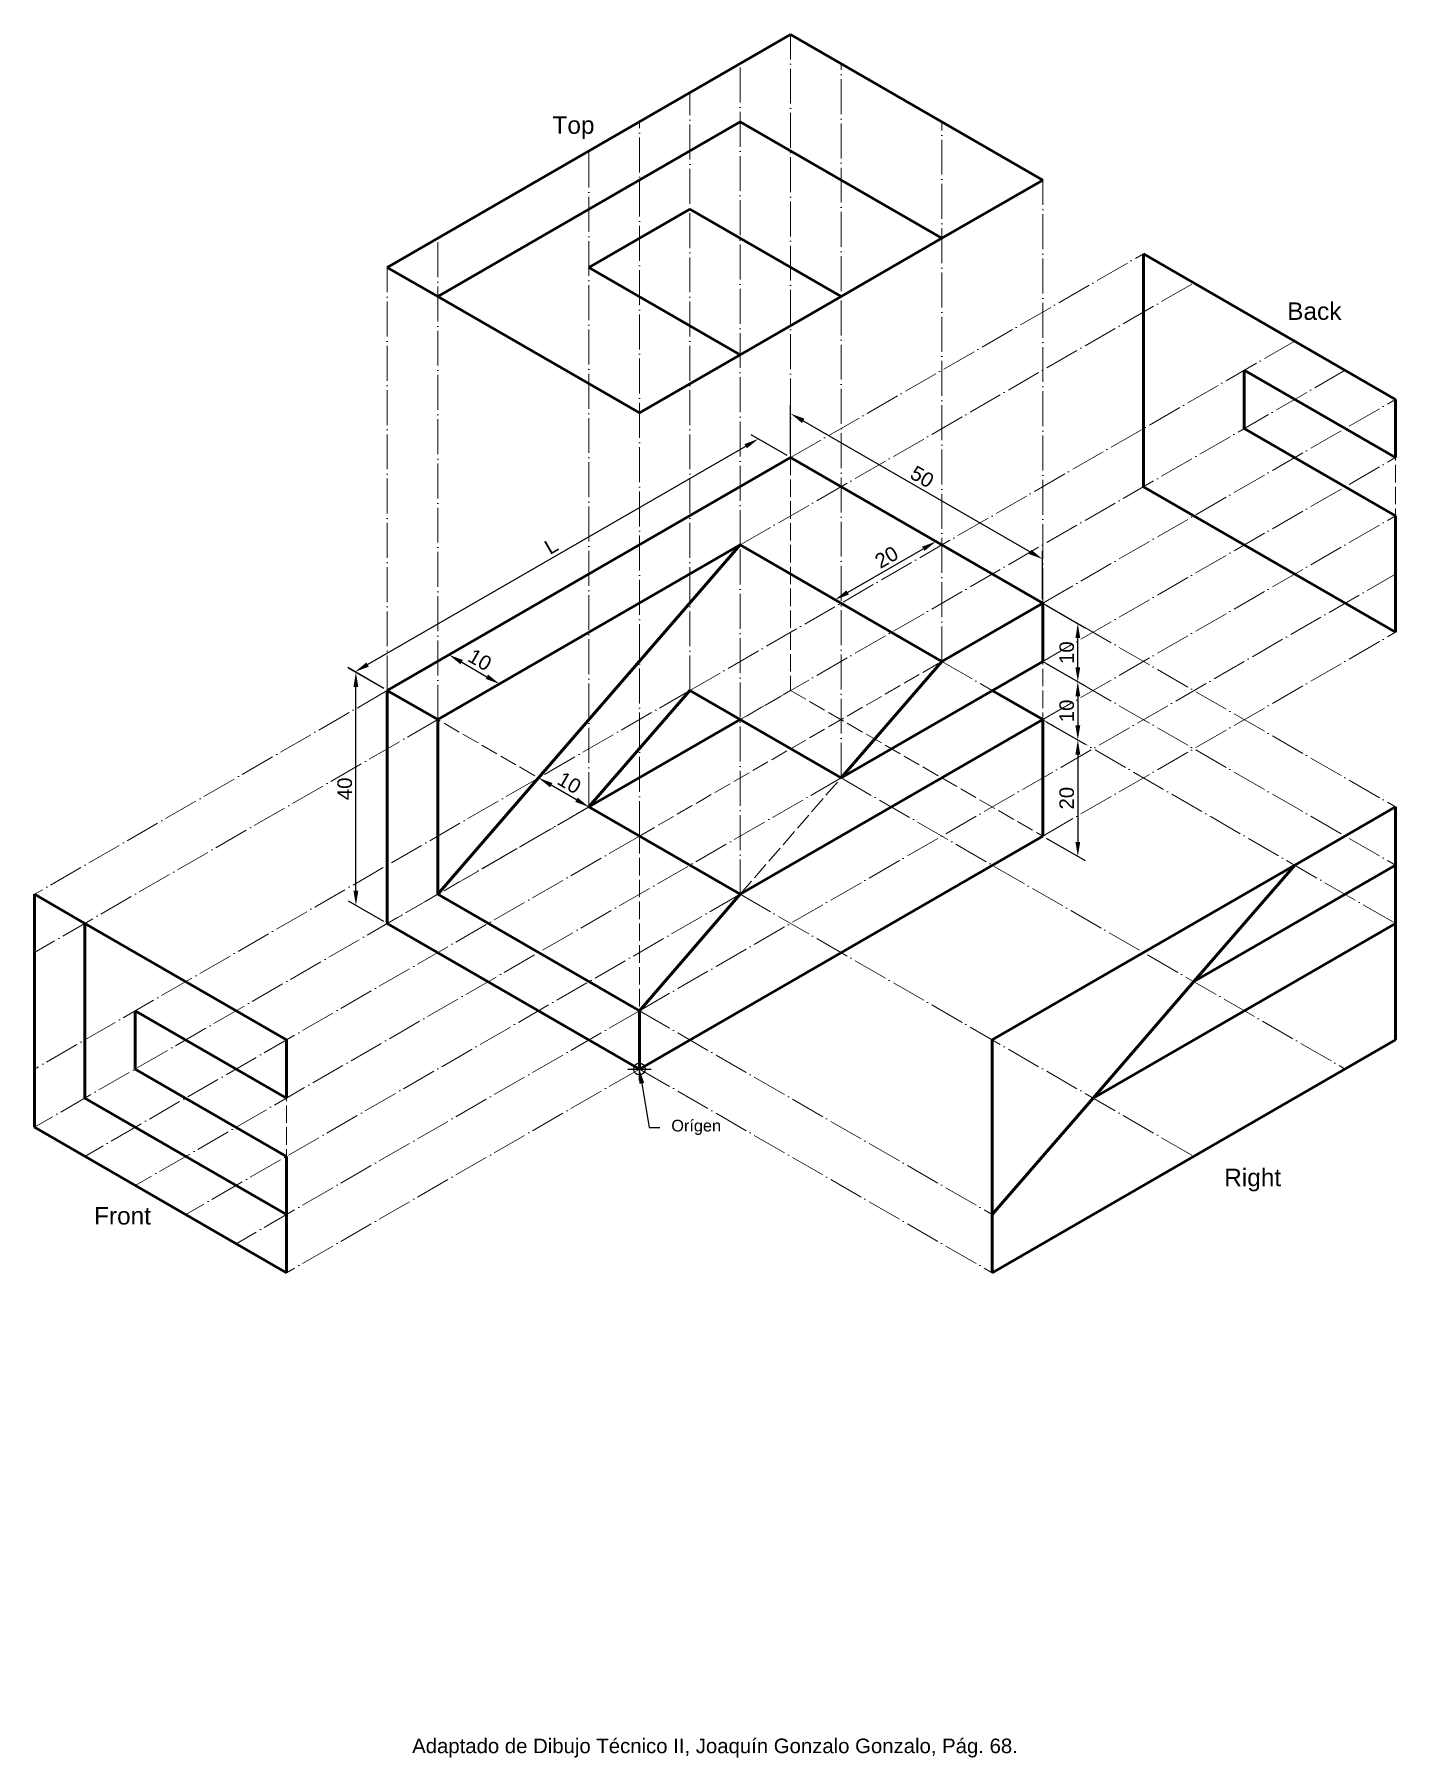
# Model space of a CAD drawing. Header units: metres. Extents: x -104 to 130, y -118 to 178.
import ezdxf
from ezdxf import colors
from ezdxf.entities.mleader import LeaderData, LeaderLine
from ezdxf.math import Vec2, Vec3

# ---------------------------------------------------------------- set-up
doc = ezdxf.new("R2010")
doc.units = ezdxf.units.M
doc.header["$LTSCALE"] = 0.25
doc.header["$PDMODE"] = 34
doc.header["$PDSIZE"] = 2
doc.linetypes.add('ACAD_ISO02W100', pattern=[15, 12, -3])
doc.linetypes.add('ACAD_ISO04W100', pattern=[30, 24, -3, 0, -3])
for name, color, linetype, lineweight in [('0-Axis', 54, 'ACAD_ISO04W100', 5), ('0-Dimension', 92, 'Continuous', 5), ('0-Object', 7, 'Continuous', 50), ('0-Sketch', 1, 'ACAD_ISO02W100', 15), ('0-Text', 156, 'Continuous', 20)]:
    doc.layers.add(name, color=color, linetype=linetype, lineweight=lineweight)
doc.styles.get("Standard").update_dxf_attribs({"font": 'arial.ttf'})
doc.dimstyles.new('ISO-25', dxfattribs={"dimtxt": 2.5, "dimasz": 2.5, "dimexe": 1.25, "dimexo": 0.625, "dimtad": 1, "dimtxsty": 'Standard', "dimcen": 2.5, "dimadec": 0, "dimazin": 0, "dimtfac": 1, "dimtmove": 0, "dimatfit": 3, "dimfxl": 1, "dimarcsym": 0})

# ---------------------------------------------------------------- blocks, each defined once
blk = doc.blocks.new('*D30')
at = {"layer": '0-Dimension', "color": 0, "lineweight": -2, "transparency": 16777216}
for p, q in [((-46.69, 69.46), (18.26, 106.96)), ((25.36, 105.36), (19.18, 108.93)), ((-43.93, 65.36), (-50.11, 68.93))]:
    blk.add_line(p, q, dxfattribs=at)
at = {"layer": '0-Dimension', "color": 0, "transparency": 16777216}
for points in [[(18.05, 107.32), (18.47, 106.6), (20.43, 108.21)], [(-46.9, 69.82), (-46.48, 69.1), (-48.86, 68.21)]]:
    blk.add_solid(points, dxfattribs=at)
at = {"layer": 'Defpoints', "color": 0, "transparency": 16777216}
for p in [(20.43, 108.21), (25.98, 105), (-43.3, 65)]:
    blk.add_point(p, dxfattribs=at)
at = {"layer": '0-Dimension', "color": 0, "transparency": 16777216, "insert": (-15.15, 89.83), "char_height": 2.5, "attachment_point": 5, "rotation": 30}
blk.add_mtext('L', dxfattribs=at)
blk = doc.blocks.new('*D31')
at = {"layer": '0-Dimension', "color": 0, "lineweight": -2, "transparency": 16777216}
for p, q in [((25.98, 105.72), (25.98, 114.01)), ((28.15, 111.32), (67.12, 88.82)), ((69.28, 80.72), (69.28, 89.01))]:
    blk.add_line(p, q, dxfattribs=at)
at = {"layer": '0-Dimension', "color": 0, "transparency": 16777216}
for points in [[(28.35, 111.68), (27.94, 110.95), (25.98, 112.57)], [(67.33, 89.18), (66.91, 88.45), (69.28, 87.57)]]:
    blk.add_solid(points, dxfattribs=at)
at = {"layer": 'Defpoints', "color": 0, "transparency": 16777216}
for p in [(25.98, 105), (69.28, 87.57), (69.28, 80)]:
    blk.add_point(p, dxfattribs=at)
at = {"layer": '0-Dimension', "color": 0, "transparency": 16777216, "insert": (48.58, 101.71), "char_height": 2.5, "attachment_point": 5, "rotation": 330}
blk.add_mtext('50', dxfattribs=at)
blk = doc.blocks.new('*D32')
at = {"layer": '0-Dimension', "color": 0, "lineweight": -2, "transparency": 16777216}
for p, q in [((-43.93, 65.36), (-49.95, 68.84)), ((-48.7, 30.62), (-48.7, 65.62)), ((-43.93, 25.36), (-49.95, 28.84))]:
    blk.add_line(p, q, dxfattribs=at)
at = {"layer": '0-Dimension', "color": 0, "transparency": 16777216}
for points in [[(-49.12, 65.62), (-48.29, 65.62), (-48.7, 68.12)], [(-49.12, 30.62), (-48.29, 30.62), (-48.7, 28.12)]]:
    blk.add_solid(points, dxfattribs=at)
at = {"layer": 'Defpoints', "color": 0, "transparency": 16777216}
for p in [(-48.7, 68.12), (-43.3, 65), (-43.3, 25)]:
    blk.add_point(p, dxfattribs=at)
at = {"layer": '0-Dimension', "color": 0, "transparency": 16777216, "insert": (-50.61, 48.12), "char_height": 2.5, "attachment_point": 5, "rotation": 90}
blk.add_mtext('40', dxfattribs=at)
blk = doc.blocks.new('*D33')
at = {"layer": '0-Dimension', "color": 0, "lineweight": -2, "transparency": 16777216}
for p, q in [((69.91, 79.64), (76.57, 75.79)), ((75.32, 69.01), (75.32, 74.01)), ((69.91, 69.64), (76.57, 65.79))]:
    blk.add_line(p, q, dxfattribs=at)
at = {"layer": '0-Dimension', "color": 0, "transparency": 16777216}
for points in [[(74.91, 74.01), (75.74, 74.01), (75.32, 76.51)], [(74.91, 69.01), (75.74, 69.01), (75.32, 66.51)]]:
    blk.add_solid(points, dxfattribs=at)
at = {"layer": 'Defpoints', "color": 0, "transparency": 16777216}
for p in [(69.28, 80), (75.32, 76.51), (69.28, 70)]:
    blk.add_point(p, dxfattribs=at)
at = {"layer": '0-Dimension', "color": 0, "transparency": 16777216, "insert": (73.42, 71.51), "char_height": 2.5, "attachment_point": 5, "rotation": 90}
blk.add_mtext('10', dxfattribs=at)
blk = doc.blocks.new('*D34')
at = {"layer": '0-Dimension', "color": 0, "lineweight": -2, "transparency": 16777216}
for p, q in [((69.91, 69.64), (76.57, 65.79)), ((75.32, 64.01), (75.32, 59.01)), ((69.91, 59.64), (76.57, 55.79))]:
    blk.add_line(p, q, dxfattribs=at)
at = {"layer": '0-Dimension', "color": 0, "transparency": 16777216}
for points in [[(74.91, 64.01), (75.74, 64.01), (75.32, 66.51)], [(74.91, 59.01), (75.74, 59.01), (75.32, 56.51)]]:
    blk.add_solid(points, dxfattribs=at)
at = {"layer": 'Defpoints', "color": 0, "transparency": 16777216}
for p in [(69.28, 70), (69.28, 60), (75.32, 56.51)]:
    blk.add_point(p, dxfattribs=at)
at = {"layer": '0-Dimension', "color": 0, "transparency": 16777216, "insert": (73.42, 61.51), "char_height": 2.5, "attachment_point": 5, "rotation": 90}
blk.add_mtext('10', dxfattribs=at)
blk = doc.blocks.new('*D35')
at = {"layer": '0-Dimension', "color": 0, "lineweight": -2, "transparency": 16777216}
for p, q in [((69.91, 59.64), (76.57, 55.79)), ((75.32, 54.01), (75.32, 39.01)), ((69.91, 39.64), (76.57, 35.79))]:
    blk.add_line(p, q, dxfattribs=at)
at = {"layer": '0-Dimension', "color": 0, "transparency": 16777216}
for points in [[(74.91, 54.01), (75.74, 54.01), (75.32, 56.51)], [(74.91, 39.01), (75.74, 39.01), (75.32, 36.51)]]:
    blk.add_solid(points, dxfattribs=at)
at = {"layer": 'Defpoints', "color": 0, "transparency": 16777216}
for p in [(69.28, 60), (69.28, 40), (75.32, 36.51)]:
    blk.add_point(p, dxfattribs=at)
at = {"layer": '0-Dimension', "color": 0, "transparency": 16777216, "insert": (73.42, 46.51), "char_height": 2.5, "attachment_point": 5, "rotation": 90}
blk.add_mtext('20', dxfattribs=at)
blk = doc.blocks.new('*D36')
at = {"layer": '0-Dimension', "color": 0, "lineweight": -2, "transparency": 16777216}
for p, q in [((35.78, 81.84), (48.77, 89.34)), ((68.66, 80.36), (49.69, 91.31)), ((51.34, 70.36), (32.37, 81.31))]:
    blk.add_line(p, q, dxfattribs=at)
at = {"layer": '0-Dimension', "color": 0, "transparency": 16777216}
for points in [[(48.56, 89.7), (48.98, 88.98), (50.94, 90.59)], [(35.57, 82.2), (35.99, 81.48), (33.62, 80.59)]]:
    blk.add_solid(points, dxfattribs=at)
at = {"layer": 'Defpoints', "color": 0, "transparency": 16777216}
for p in [(50.94, 90.59), (69.28, 80), (51.96, 70)]:
    blk.add_point(p, dxfattribs=at)
at = {"layer": '0-Dimension', "color": 0, "transparency": 16777216, "insert": (42.46, 87.9), "char_height": 2.5, "attachment_point": 5, "rotation": 30}
blk.add_mtext('20', dxfattribs=at)
blk = doc.blocks.new('*D37')
at = {"layer": '0-Dimension', "color": 0, "lineweight": -2, "transparency": 16777216}
for p, q in [((-42.68, 65.36), (-31.44, 71.85)), ((-30.53, 69.88), (-26.2, 67.38)), ((-34.02, 60.36), (-22.78, 66.85))]:
    blk.add_line(p, q, dxfattribs=at)
at = {"layer": '0-Dimension', "color": 0, "transparency": 16777216}
for points in [[(-30.32, 70.24), (-30.74, 69.51), (-32.69, 71.13)], [(-25.99, 67.74), (-26.41, 67.01), (-24.03, 66.13)]]:
    blk.add_solid(points, dxfattribs=at)
at = {"layer": 'Defpoints', "color": 0, "transparency": 16777216}
for p in [(-24.03, 66.13), (-43.3, 65), (-34.64, 60)]:
    blk.add_point(p, dxfattribs=at)
at = {"layer": '0-Dimension', "color": 0, "transparency": 16777216, "insert": (-27.41, 70.27), "char_height": 2.5, "attachment_point": 5, "rotation": 330}
blk.add_mtext('10', dxfattribs=at)
blk = doc.blocks.new('*D40')
at = {"layer": '0-Dimension', "color": 0, "lineweight": -2, "transparency": 16777216}
for p, q in [((-17.01, 50.54), (-16.7, 51.08)), ((-10.83, 46.25), (-15.16, 48.75)), ((-8.35, 45.54), (-8.04, 46.08))]:
    blk.add_line(p, q, dxfattribs=at)
at = {"layer": '0-Dimension', "color": 0, "transparency": 16777216}
for points in [[(-14.95, 49.11), (-15.36, 48.39), (-17.32, 50)], [(-10.62, 46.61), (-11.03, 45.89), (-8.66, 45)]]:
    blk.add_solid(points, dxfattribs=at)
at = {"layer": 'Defpoints', "color": 0, "transparency": 16777216}
for p in [(-17.32, 50), (-17.32, 50), (-8.66, 45)]:
    blk.add_point(p, dxfattribs=at)
at = {"layer": '0-Dimension', "color": 0, "transparency": 16777216, "insert": (-12.04, 49.15), "char_height": 2.5, "attachment_point": 5, "rotation": 330}
blk.add_mtext('10', dxfattribs=at)

msp = doc.modelspace()

# ---------------------------------------------------------------- linework, layer by layer
msp.add_point((0, 0))
at = {"layer": '0-Axis'}
for p, q in [((25.981, 105), (25.981, 177.679)), ((17.321, 90), (17.321, 172.679)), ((34.641, 50), (34.641, 172.679)), ((8.66, 65), (8.66, 167.679)), ((0, 40), (0, 162.679)), ((51.962, 70), (51.962, 162.679)), ((-8.66, 45), (-8.66, 157.679)), ((69.282, 80), (69.282, 152.679)), ((-34.641, 60), (-34.641, 142.679)), ((25.981, 105), (86.603, 140)), ((-43.301, 65), (-43.301, 137.679)), ((17.321, 90), (95.263, 135)), ((8.66, 65), (112.583, 125)), ((17.321, 60), (121.244, 120)), ((69.282, 80), (129.904, 115)), ((69.282, 70), (129.904, 105)), ((69.282, 60), (129.904, 95)), ((17.321, 30), (17.321, 90)), ((0, 10), (129.904, 85)), ((69.282, 80), (129.904, 45)), ((69.282, 40), (129.904, 75)), ((51.962, 70), (129.904, 25)), ((69.282, 70), (129.904, 35)), ((-43.301, 65), (-103.923, 30)), ((8.66, 65), (-103.923, 0)), ((-34.641, 60), (-103.923, 20)), ((34.641, 50), (-86.603, -20)), ((34.641, 50), (121.244, 0)), ((-8.66, 45), (-103.923, -10)), ((0, 40), (-95.263, -15)), ((17.321, 30), (-77.942, -25)), ((17.321, 30), (95.263, -15)), ((0, 10), (-69.282, -30)), ((0, 10), (60.622, -25)), ((0, 0), (-60.622, -35)), ((0, 0), (60.622, -35))]:
    msp.add_line(p, q, dxfattribs=at)
at = {"layer": '0-Object'}
for p, q in [((25.981, 177.679), (-43.301, 137.679)), ((69.282, 152.679), (25.981, 177.679)), ((-34.641, 132.679), (17.321, 162.679)), ((51.962, 142.679), (17.321, 162.679)), ((51.962, 142.679), (69.282, 152.679)), ((8.66, 147.679), (-8.66, 137.679)), ((34.641, 132.679), (8.66, 147.679)), ((51.962, 142.679), (34.641, 132.679)), ((129.904, 115), (86.603, 140)), ((86.603, 140), (86.603, 100)), ((-43.301, 137.679), (-34.641, 132.679)), ((-8.66, 137.679), (17.321, 122.679)), ((0, 112.679), (-34.641, 132.679)), ((34.641, 132.679), (17.321, 122.679)), ((17.321, 122.679), (0, 112.679)), ((103.923, 110), (103.923, 120)), ((103.923, 120), (129.904, 105)), ((129.904, 105), (129.904, 115)), ((129.904, 95), (103.923, 110)), ((-43.301, 65), (25.981, 105)), ((25.981, 105), (69.282, 80)), ((86.603, 100), (129.904, 75)), ((129.904, 75), (129.904, 95)), ((17.321, 90), (-34.641, 60)), ((17.321, 90), (-34.641, 30)), ((51.962, 70), (17.321, 90)), ((69.282, 80), (51.962, 70)), ((69.282, 70), (69.282, 80)), ((34.641, 50), (69.282, 70)), ((34.641, 50), (51.962, 70)), ((-43.301, 25), (-43.301, 65)), ((-43.301, 65), (-34.641, 60)), ((-8.66, 45), (8.66, 65)), ((34.641, 50), (8.66, 65)), ((69.282, 60), (60.622, 65)), ((-34.641, 60), (-34.641, 30)), ((-8.66, 45), (17.321, 60)), ((69.282, 60), (17.321, 30)), ((69.282, 40), (69.282, 60)), ((17.321, 30), (-8.66, 45)), ((112.583, 35), (129.904, 45)), ((129.904, 45), (129.904, 35)), ((0, 0), (69.282, 40)), ((112.583, 35), (60.622, 5)), ((129.904, 35), (95.263, 15)), ((95.263, 15), (112.583, 35)), ((129.904, 25), (129.904, 35)), ((-95.263, 25), (-103.923, 30)), ((-103.923, 30), (-103.923, -10)), ((-34.641, 30), (0, 10)), ((0, 10), (17.321, 30)), ((-95.263, -5), (-95.263, 25)), ((-95.263, 25), (-60.622, 5)), ((0, 0), (-43.301, 25)), ((129.904, 25), (77.942, -5)), ((129.904, 5), (129.904, 25)), ((77.942, -5), (95.263, 15)), ((-60.622, -5), (-86.603, 10)), ((-86.603, 10), (-86.603, 0)), ((0, 10), (0, 0)), ((-60.622, 5), (-60.622, -5)), ((60.622, -35), (129.904, 5)), ((60.622, 5), (60.622, -25)), ((-86.603, 0), (-60.622, -15)), ((-60.622, -25), (-95.263, -5)), ((77.942, -5), (60.622, -25)), ((-103.923, -10), (-60.622, -35)), ((-60.622, -15), (-60.622, -25)), ((-60.622, -35), (-60.622, -25)), ((60.622, -25), (60.622, -35))]:
    msp.add_line(p, q, dxfattribs=at)
at = {"layer": '0-Sketch'}
for p, q in [((25.981, 177.679), (-43.301, 137.679)), ((69.282, 152.679), (25.981, 177.679)), ((0, 112.679), (69.282, 152.679)), ((86.603, 100), (86.603, 140)), ((86.603, 140), (129.904, 115)), ((-43.301, 137.679), (0, 112.679)), ((129.904, 115), (129.904, 75)), ((25.981, 105), (-43.301, 65)), ((69.282, 80), (25.981, 105)), ((25.981, 105), (25.981, 65)), ((129.904, 75), (86.603, 100)), ((0, 40), (69.282, 80)), ((69.282, 80), (69.282, 40)), ((-43.301, 65), (0, 40)), ((-43.301, 65), (-43.301, 25)), ((-43.301, 25), (25.981, 65)), ((25.981, 65), (69.282, 40)), ((17.321, 30), (34.641, 50)), ((60.622, 5), (129.904, 45)), ((129.904, 45), (129.904, 5)), ((0, 40), (0, 0)), ((69.282, 40), (0, 0)), ((-103.923, -10), (-103.923, 30)), ((-103.923, 30), (-60.622, 5)), ((-43.301, 25), (0, 0)), ((-60.622, 5), (-60.622, -35)), ((60.622, 5), (60.622, -35)), ((129.904, 5), (60.622, -35)), ((-60.622, -35), (-103.923, -10))]:
    msp.add_line(p, q, dxfattribs=at)

# ---------------------------------------------------------------- texts
at = {"layer": '0-Text'}
for s, p in [('Top', (-14.932, 160.621)), ('Back', (111.292, 128.661)), ('Right', (100.469, -20.126)), ('Front', (-93.686, -26.706))]:
    msp.add_text(s, height=3, dxfattribs=at).set_placement(p)
at = {"layer": '0-Text', "insert": (-77.942, -115), "char_height": 2.5, "attachment_point": 1}
msp.add_mtext_dynamic_manual_height_columns('\\pxqc;Adaptado de Dibujo Técnico II, Joaquín Gonzalo Gonzalo, Pág. 68.', width=181.86533, gutter_width=12.5, heights=[0], dxfattribs=at)

# ---------------------------------------------------------------- dimensions: what is measured, and where the dimension line sits
at = {"layer": '0-Dimension'}
for p1, p2, distance, picture, middle in [((25.981, 105), (69.282, 80), 6.552, '*D31', (48.582, 101.712)), ((-8.66, 45), (-17.321, 50), 0, '*D40', (-12.04, 49.147))]:
    dim = msp.add_aligned_dim(p1=p1, p2=p2, distance=distance, dimstyle='ISO-25', dxfattribs=at)
    dim.commit()
    dim.dimension.update_dxf_attribs({"geometry": picture, "text_midpoint": middle})
dim = msp.add_aligned_dim(p1=(-43.301, 65), p2=(25.981, 105), distance=5.554, text='L', dimstyle='ISO-25', dxfattribs=at)
dim.commit()
dim.dimension.update_dxf_attribs({"geometry": '*D30', "text_midpoint": (-15.152, 89.831)})
for base, p1, p2, angle, picture, middle in [((50.936, 90.592), (51.962, 70), (69.282, 80), 30, '*D36', (43.414, 86.249)), ((-24.032, 66.125), (-43.301, 65), (-34.641, 60), 330, '*D37', (-28.362, 68.625))]:
    dim = msp.add_linear_dim(base=base, p1=p1, p2=p2, angle=angle, dimstyle='ISO-25', dxfattribs=at)
    dim.commit()
    dim.dimension.update_dxf_attribs({"geometry": picture, "text_midpoint": middle, "dimtype": 161})
for base, p1, p2, picture, middle in [((75.323, 76.512), (69.282, 70), (69.282, 80), '*D33', (73.422, 71.512)), ((-48.704, 68.119), (-43.301, 25), (-43.301, 65), '*D32', (-50.605, 48.119))]:
    dim = msp.add_linear_dim(base=base, p1=p1, p2=p2, angle=90, dimstyle='ISO-25', dxfattribs=at)
    dim.commit()
    dim.dimension.update_dxf_attribs({"geometry": picture, "text_midpoint": middle})
for base, p1, p2, picture, middle in [((75.323, 56.512), (69.282, 70), (69.282, 60), '*D34', (73.422, 61.512)), ((75.323, 36.512), (69.282, 60), (69.282, 40), '*D35', (73.422, 46.512))]:
    dim = msp.add_linear_dim(base=base, p1=p1, p2=p2, angle=90, dimstyle='ISO-25', override={"dimtmove": 1}, dxfattribs=at)
    dim.commit()
    dim.dimension.update_dxf_attribs({"geometry": picture, "text_midpoint": middle})

# ---------------------------------------------------------------- leaders
ml = msp.add_multileader_mtext('Standard', dxfattribs=at)
ml.set_content('Orígen', color=256)
ml.set_leader_properties()
ml.build(insert=Vec2(0, 0))
ml.multileader.update_dxf_attribs({"arrow_head_size": 2.5})
ctx = ml.context
ctx.base_point, ctx.char_height, ctx.arrow_head_size, ctx.plane_origin = Vec3(3.487, -10.021), 2, 2.5, Vec3(-7.123, -5.829)
notes = []
notes.append((ctx, [(0, (1, 1, 0), (1.697, -10.021), (1, 0), 1.79, [(0, [(0, 0)], 0, [])])]))
ctx.mtext.insert, ctx.mtext.flow_direction = Vec3(5.487, -8.727), 5
for ctx, leaders in notes:
    for number, flags, end, landing, length, lines in leaders:
        leader = LeaderData()
        leader.index, (leader.has_last_leader_line, leader.has_dogleg_vector, leader.attachment_direction) = number, flags
        leader.last_leader_point, leader.dogleg_vector, leader.dogleg_length = Vec3(end), Vec3(landing), length
        for number, points, colour, breaks in lines:
            line = LeaderLine()
            line.index, line.vertices, line.color, line.breaks = number, Vec3.list(points), colors.encode_raw_color(colour), breaks
            leader.lines.append(line)
        ctx.leaders.append(leader)

doc.saveas('drawing.dxf')
